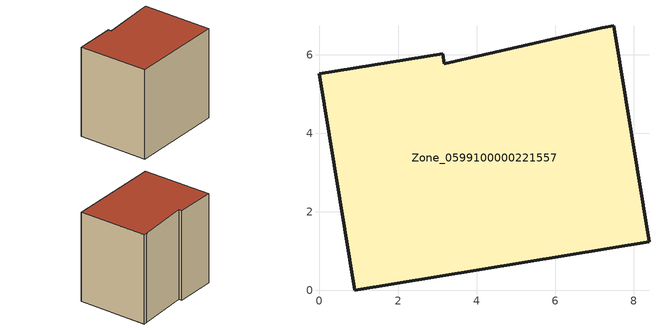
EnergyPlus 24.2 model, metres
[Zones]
Zone_0599100000221557
 floor ground (C_G): 3.18,5.77 7.2,6.69 7.49,6.74 8.39,1.24 0.9,0 0,5.51 3.14,6.03 z0
 wall outside (C_F): 8.39,1.24 7.49,6.74 7.2,6.69 3.18,5.77 3.14,6.03 0,5.51 0.9,0 8.39,1.24 z0:7.17
 roof outside (C_R): 7.49,6.74 7.2,6.69 3.18,5.77 3.14,6.03 0,5.51 0.9,0 8.39,1.24 z7.17
[BUILDING]
Pand.0599100000221557: North Axis=0; Terrain=City; Loads Convergence Tolerance Value=0.04; Temperature Convergence Tolerance Value=0.4; Solar Distribution=FullExterior; Maximum Number of Warmup Days=25; Minimum Number of Warmup Days=1
[Site:Location]
Rotterdam.The.Hague.AP_ZH_NLD Design_Conditions: Latitude=51.96; Longitude=4.45; Time Zone=1; Elevation=-4.5
[SITE:GROUNDTEMPERATURE:BUILDINGSURFACE]
18, 18, 18, 18, 18, 18, 18, 18, 18, 18, 18, 18
[MATERIAL] Thermal Absorptance=0.9; Solar Absorptance=0.7; Visible Absorptance=0.7
Name | Roughness | Thickness | Conductivity | Density | Specific Heat
G.TC.1946 | MediumSmooth | 0.15 | 1 | 540 | 1210
F.TC.1946 | Rough | 0.3 | 0.857143 | 1920 | 840
R.TC.1946 | MediumRough | 0.2 | 0.909091 | 1500 | 1000
[CONSTRUCTION]
C_G: G.TC.1946
C_F: F.TC.1946
C_R: R.TC.1946
[ZONE]
Zone_0599100000221557: Type=1; Multiplier=1; Ceiling Height=Autocalculate; Volume=Autocalculate; Floor Area=autocalculate; Part of Total Floor Area=Yes
[ZONEINFILTRATION:DESIGNFLOWRATE]
Infil_Zone_0599100000221557: Zone or ZoneList or Space or SpaceList=Zone_0599100000221557; Schedule=AlwaysOn; Design Flow Rate Calculation Method=Flow/Area; Flow Rate per Floor Area=0.003; Constant Term Coefficient=1; Temperature Term Coefficient=0; Velocity Term Coefficient=0; Velocity Squared Term Coefficient=0
[HVACTEMPLATE:ZONE:IDEALLOADSAIRSYSTEM]
Zone_0599100000221557: Maximum Heating Supply Air Temperature=50; Minimum Cooling Supply Air Temperature=13; Maximum Heating Supply Air Humidity Ratio=0.0156; Minimum Cooling Supply Air Humidity Ratio=0.0077; Heating Limit=NoLimit; Cooling Limit=NoLimit; Dehumidification Control Type=ConstantSensibleHeatRatio; Cooling Sensible Heat Ratio=0.7; Dehumidification Setpoint=60; Humidification Control Type=None; Humidification Setpoint=30; Outdoor Air Method=None; Outdoor Air Flow Rate per Person=0.00944; Outdoor Air Flow Rate per Zone Floor Area=0; Outdoor Air Flow Rate per Zone=0; Demand Controlled Ventilation Type=None; Outdoor Air Economizer Type=NoEconomizer; Heat Recovery Type=None; Sensible Heat Recovery Effectiveness=0.7; Latent Heat Recovery Effectiveness=0.65
[ZONECONTROL:THERMOSTAT]
ThermostatControl_Zone_0599100000221557: Zone or ZoneList=Zone_0599100000221557; Control Type Schedule=DualSetpointControlType; Control 1=Thermostat_Zone_0599100000221557; Temperature Difference Between Cutout And Setpoint=0
[THERMOSTATSETPOINT:DUALSETPOINT]
Thermostat_Zone_0599100000221557: Heating Setpoint Temperature Schedule=HeatingSetpoint_Zone_0599100000221557; Cooling Setpoint Temperature Schedule=CoolingSetpoint_Zone_0599100000221557
[SCHEDULE:COMPACT]
HeatingSetpoint_Zone_0599100000221557: Through: 12/31, For: AllDays, Until: 24:00, 21
CoolingSetpoint_Zone_0599100000221557: Through: 12/31, For: AllDays, Until: 24:00, 24
DualSetpointControlType: Through: 12/31, For: AllDays, Until: 24:00, 4
AlwaysOn: Through: 12/31, For: AllDays, Until: 24:00, 1
